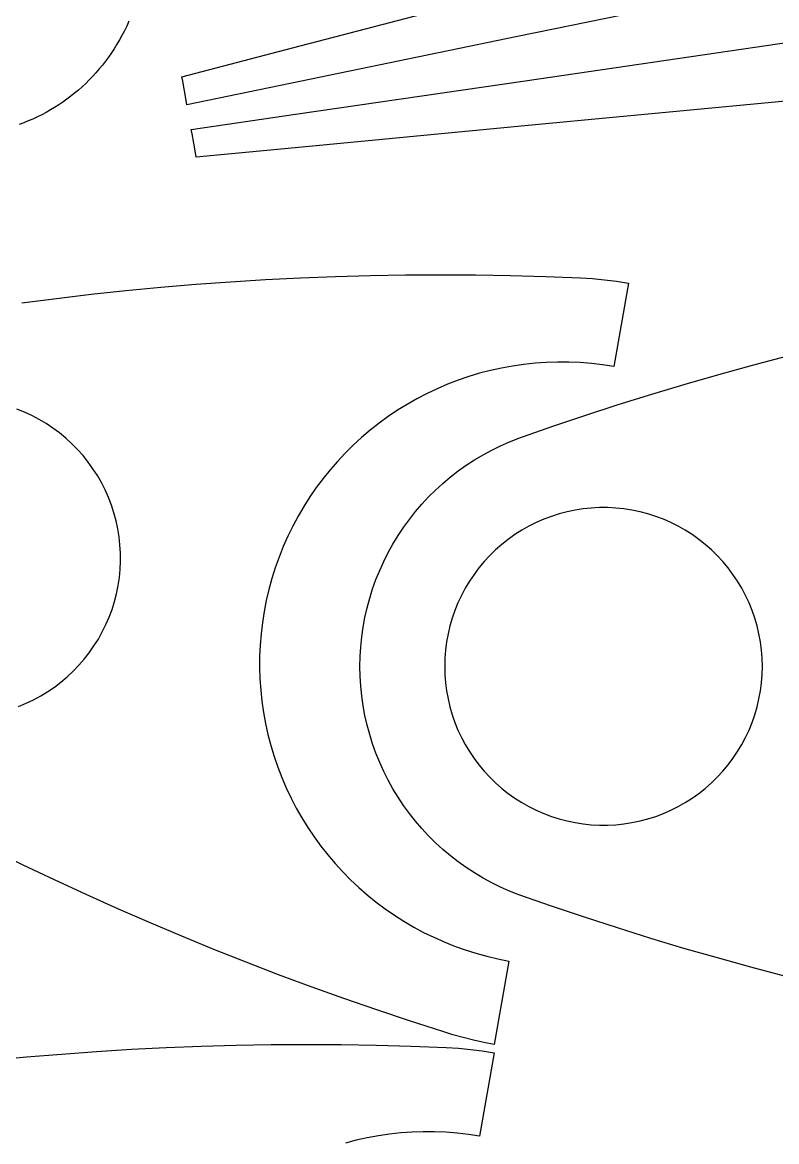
# Model space of a CAD drawing. Extents: x 0 to 1250, y 0 to 2500.
# Drawn here: x 580.8 to 652, y 568.4 to 674.1 of the extents above; entities that cross this region are included whole.
import ezdxf

# ---------------------------------------------------------------- set-up
doc = ezdxf.new("R2010")
doc.units = 0
doc.layers.get('0').update_dxf_attribs({"linetype": 'CONTINUOUS', "lineweight": 25})

msp = doc.modelspace()

# ---------------------------------------------------------------- linework, layer by layer
for points in [[(658.765, 679.178), (649.01, 677.165), (627.549, 672.737), (606.088, 668.308), (596.332, 666.296), (596.26, 666.707), (596.1, 667.613), (595.941, 668.519), (595.868, 668.931), (605.592, 671.48), (626.983, 677.088), (648.375, 682.697), (658.098, 685.246)], [(590.852, 674.187), (590.645, 673.734), (590.427, 673.289), (590.201, 672.853), (589.964, 672.425), (589.719, 672.007), (589.464, 671.597), (589.199, 671.196), (588.926, 670.803), (588.644, 670.42), (588.353, 670.046), (588.054, 669.681), (587.746, 669.326), (587.43, 668.979), (587.106, 668.642), (586.774, 668.315), (586.433, 667.997), (586.085, 667.689), (585.73, 667.39), (585.367, 667.101), (584.996, 666.822), (584.619, 666.553), (584.234, 666.294), (583.842, 666.045), (583.444, 665.806), (583.039, 665.578), (582.627, 665.36), (582.209, 665.152), (581.785, 664.954), (581.355, 664.767), (580.918, 664.591), (580.476, 664.425)], [(661.223, 667.451), (651.22, 666.497), (629.214, 664.399), (607.208, 662.301), (597.205, 661.347), (597.133, 661.757), (596.975, 662.66), (596.817, 663.563), (596.745, 663.973), (606.6, 665.411), (628.281, 668.574), (649.961, 671.737), (659.816, 673.174)], [(580.73, 647.594), (584.009, 648.017), (587.292, 648.403), (590.58, 648.752), (593.871, 649.064), (597.166, 649.341), (600.463, 649.58), (603.763, 649.783), (607.065, 649.949), (610.369, 650.078), (613.674, 650.171), (616.98, 650.227), (620.286, 650.246), (623.592, 650.228), (626.897, 650.174), (630.202, 650.083), (633.506, 649.955), (634.642, 649.881), (635.775, 649.771), (636.905, 649.626), (638.029, 649.446), (636.64, 641.568), (635.587, 641.733), (634.528, 641.859), (633.466, 641.945), (632.401, 641.992), (631.335, 641.998), (630.27, 641.965), (629.207, 641.892), (628.147, 641.779), (627.092, 641.627), (626.044, 641.435), (625.003, 641.205), (623.972, 640.935), (622.951, 640.627), (621.943, 640.282), (620.949, 639.898), (619.969, 639.478), (619.006, 639.022), (618.06, 638.53), (617.134, 638.003), (616.228, 637.441), (615.344, 636.846), (614.482, 636.219), (613.645, 635.559), (612.833, 634.869), (612.047, 634.149), (611.289, 633.4), (610.559, 632.623), (609.859, 631.82), (609.189, 630.991), (608.551, 630.137), (607.945, 629.26), (607.372, 628.361), (606.833, 627.442), (606.329, 626.502), (605.861, 625.545), (605.429, 624.571), (605.033, 623.581), (604.675, 622.577), (604.354, 621.561), (604.072, 620.533), (603.828, 619.495), (603.624, 618.449), (603.458, 617.397), (603.332, 616.338), (603.246, 615.276), (603.2, 614.211), (603.193, 613.145), (603.226, 612.08), (603.299, 611.017), (603.412, 609.957), (603.564, 608.902), (603.756, 607.853), (603.987, 606.813), (604.256, 605.782), (604.564, 604.761), (604.91, 603.753), (605.293, 602.758), (605.713, 601.779), (606.169, 600.816), (606.661, 599.87), (607.189, 598.944), (607.75, 598.038), (608.345, 597.154), (608.973, 596.292), (609.632, 595.455), (610.322, 594.642), (611.042, 593.857), (611.791, 593.098), (612.568, 592.369), (613.371, 591.668), (614.2, 590.998), (615.054, 590.36), (615.931, 589.754), (616.83, 589.182), (617.75, 588.643), (618.689, 588.139), (619.646, 587.671), (620.62, 587.238), (621.61, 586.843), (622.614, 586.485), (623.63, 586.164), (624.658, 585.882), (625.696, 585.638), (626.742, 585.433), (625.353, 577.555), (624.367, 577.743), (623.388, 577.957), (622.414, 578.199), (621.448, 578.467), (620.489, 578.762), (617.365, 579.769), (614.253, 580.811), (611.153, 581.886), (608.064, 582.996), (604.988, 584.14), (601.925, 585.318), (598.875, 586.53), (595.838, 587.775), (592.815, 589.054), (589.807, 590.365), (586.813, 591.71), (583.835, 593.088), (580.872, 594.499), (577.924, 595.942)], [(652.765, 584.003), (649.592, 584.843), (646.429, 585.717), (643.275, 586.627), (640.132, 587.571), (637, 588.55), (633.878, 589.564), (630.768, 590.611), (627.67, 591.693), (626.803, 592.036), (625.951, 592.412), (625.115, 592.823), (624.296, 593.268), (623.496, 593.745), (622.716, 594.254), (621.957, 594.795), (621.221, 595.365), (620.508, 595.965), (619.82, 596.594), (619.159, 597.25), (618.524, 597.932), (617.918, 598.639), (617.34, 599.37), (616.793, 600.124), (616.277, 600.899), (615.792, 601.695), (615.341, 602.51), (614.922, 603.342), (614.538, 604.191), (614.188, 605.054), (613.873, 605.931), (613.595, 606.82), (613.352, 607.72), (613.146, 608.628), (612.978, 609.544), (612.846, 610.467), (612.752, 611.394), (612.695, 612.324), (612.676, 613.255), (612.695, 614.186), (612.752, 615.116), (612.846, 616.043), (612.978, 616.965), (613.146, 617.882), (613.352, 618.79), (613.595, 619.69), (613.873, 620.579), (614.188, 621.456), (614.538, 622.319), (614.922, 623.168), (615.341, 624), (615.792, 624.815), (616.277, 625.61), (616.793, 626.386), (617.34, 627.14), (617.918, 627.871), (618.524, 628.578), (619.159, 629.26), (619.82, 629.916), (620.508, 630.544), (621.221, 631.144), (621.957, 631.715), (622.716, 632.256), (623.496, 632.765), (624.296, 633.242), (625.115, 633.687), (625.951, 634.098), (626.803, 634.474), (627.67, 634.816), (630.791, 635.906), (633.924, 636.961), (637.069, 637.982), (640.225, 638.967), (643.392, 639.917), (646.569, 640.832), (649.756, 641.711), (652.952, 642.555)], [(580.436, 609.48), (581.15, 609.775), (581.847, 610.107), (582.527, 610.473), (583.187, 610.875), (583.825, 611.31), (584.441, 611.777), (585.031, 612.275), (585.595, 612.803), (586.131, 613.359), (586.637, 613.942), (587.113, 614.551), (587.557, 615.183), (587.968, 615.837), (588.345, 616.512), (588.686, 617.204), (588.991, 617.914), (589.26, 618.638), (589.49, 619.375), (589.683, 620.124), (589.836, 620.881), (589.951, 621.644), (590.026, 622.413), (590.061, 623.185), (590.057, 623.957), (590.013, 624.728), (589.929, 625.496), (589.806, 626.259), (589.643, 627.014), (589.442, 627.76), (589.203, 628.494), (588.927, 629.216), (588.613, 629.922), (588.264, 630.611), (587.88, 631.281), (587.461, 631.93), (587.01, 632.557), (586.527, 633.16), (586.014, 633.737), (585.472, 634.287), (584.902, 634.809), (584.306, 635.3), (583.686, 635.76), (583.042, 636.188), (582.378, 636.582), (581.694, 636.941), (580.992, 637.264), (580.275, 637.551)], [(577.904, 576.061), (581.195, 576.373), (584.49, 576.649), (587.787, 576.889), (591.087, 577.092), (594.389, 577.258), (597.693, 577.387), (600.998, 577.48), (604.303, 577.536), (607.609, 577.555), (610.915, 577.537), (614.221, 577.483), (617.526, 577.392), (620.83, 577.264), (621.966, 577.19), (623.099, 577.08), (624.228, 576.935), (625.353, 576.755), (623.963, 568.876), (622.911, 569.042), (621.852, 569.168), (620.79, 569.254), (619.725, 569.301), (618.659, 569.307), (617.594, 569.274), (616.531, 569.201), (615.471, 569.088), (614.416, 568.936), (613.367, 568.744), (612.327, 568.514), (611.295, 568.244)]]:
    msp.add_lwpolyline(points)
msp.add_lwpolyline([(620.676, 613.255), (620.696, 612.483), (620.756, 611.713), (620.855, 610.947), (620.993, 610.187), (621.171, 609.435), (621.387, 608.693), (621.64, 607.964), (621.931, 607.248), (622.259, 606.548), (622.622, 605.867), (623.02, 605.205), (623.451, 604.564), (623.914, 603.946), (624.409, 603.353), (624.934, 602.786), (625.487, 602.247), (626.067, 601.737), (626.673, 601.257), (627.303, 600.81), (627.954, 600.395), (628.627, 600.015), (629.318, 599.669), (630.025, 599.36), (630.748, 599.088), (631.484, 598.853), (632.231, 598.656), (632.987, 598.498), (633.75, 598.379), (634.519, 598.3), (635.29, 598.26), (636.062, 598.26), (636.834, 598.3), (637.602, 598.379), (638.365, 598.498), (639.122, 598.656), (639.869, 598.853), (640.604, 599.088), (641.327, 599.36), (642.035, 599.669), (642.726, 600.015), (643.398, 600.395), (644.05, 600.81), (644.679, 601.257), (645.285, 601.737), (645.865, 602.247), (646.419, 602.786), (646.943, 603.353), (647.438, 603.946), (647.902, 604.564), (648.333, 605.205), (648.731, 605.867), (649.094, 606.548), (649.421, 607.248), (649.712, 607.964), (649.966, 608.693), (650.182, 609.435), (650.359, 610.187), (650.498, 610.947), (650.597, 611.713), (650.656, 612.483), (650.676, 613.255), (650.656, 614.027), (650.597, 614.797), (650.498, 615.563), (650.359, 616.323), (650.182, 617.075), (649.966, 617.817), (649.712, 618.546), (649.421, 619.262), (649.094, 619.961), (648.731, 620.643), (648.333, 621.305), (647.902, 621.946), (647.438, 622.564), (646.943, 623.157), (646.419, 623.724), (645.865, 624.263), (645.285, 624.773), (644.679, 625.253), (644.05, 625.7), (643.398, 626.115), (642.726, 626.495), (642.035, 626.84), (641.327, 627.15), (640.604, 627.422), (639.869, 627.657), (639.122, 627.854), (638.365, 628.012), (637.602, 628.131), (636.834, 628.21), (636.062, 628.25), (635.29, 628.25), (634.519, 628.21), (633.75, 628.131), (632.987, 628.012), (632.231, 627.854), (631.484, 627.657), (630.748, 627.422), (630.025, 627.15), (629.318, 626.84), (628.627, 626.495), (627.954, 626.115), (627.303, 625.7), (626.673, 625.253), (626.067, 624.773), (625.487, 624.263), (624.934, 623.724), (624.409, 623.157), (623.914, 622.564), (623.451, 621.946), (623.02, 621.305), (622.622, 620.643), (622.259, 619.961), (621.931, 619.262), (621.64, 618.546), (621.387, 617.817), (621.171, 617.075), (620.993, 616.323), (620.855, 615.563), (620.756, 614.797), (620.696, 614.027)], close=True)

doc.saveas('drawing.dxf')
